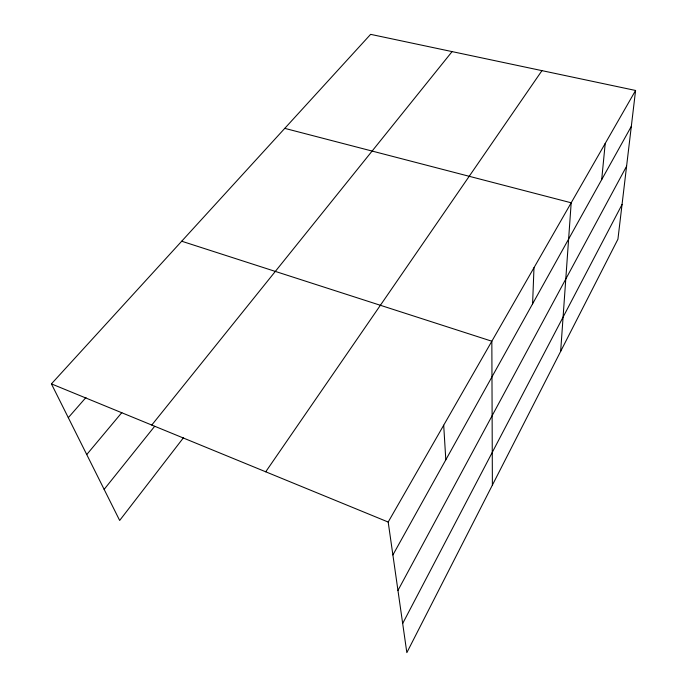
<?xml version="1.0" encoding="UTF-8"?>
<svg xmlns="http://www.w3.org/2000/svg" width="687" height="687" viewBox="0 0 687 687"><rect width="100%" height="100%" fill="white"/><g stroke="black" fill="none" stroke-linecap="round" stroke-linejoin="round"><path stroke-width="1.03" d="M532.597 303.826L533.988 267.698M560.652 351.383L571.189 202.794L284.77 128.366M601.692 179.625L605.221 143.428M635.578 90.469L617.931 239.196L406.841 652.65L388.189 522.043L635.578 90.469L370.628 34.35L51.422 383.878L119.667 520.454L183.584 437.593M402.676 623.487L622.044 204.503M397.953 590.434L626.587 166.237M392.887 554.959L631.319 126.374M265.723 471.797L541.957 70.641M104.141 489.384L154.669 426.301M151.775 425.055L452.089 51.602M86.742 454.562L121.857 412.569M68.305 417.67L85.961 397.49M181.703 241.223L491.84 341.224L492.381 485.108M51.422 383.878L388.189 522.043M443.699 425.201L445.811 459.826"/></g></svg>
